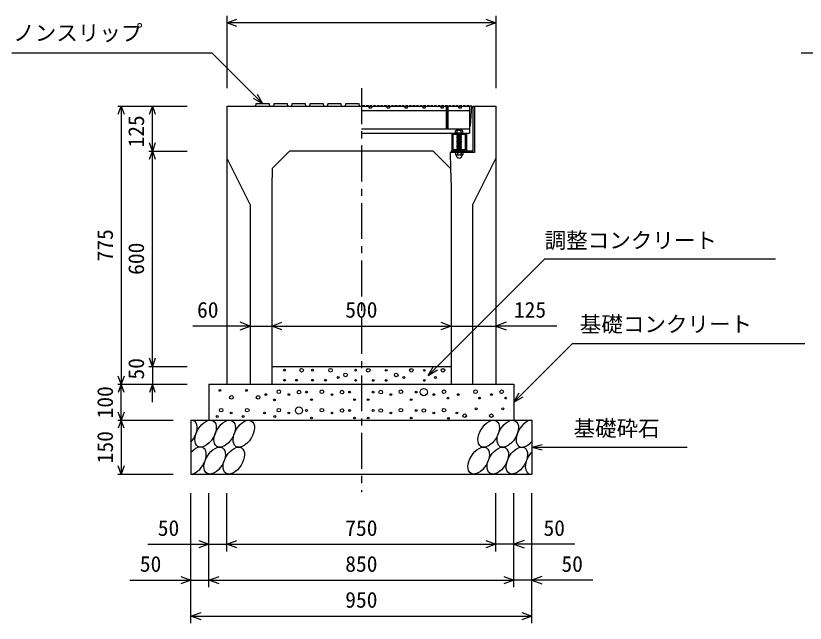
# Model space of a CAD drawing. Units: millimetres, scale not verified. Extents: x -16800 to 16800, y -5940 to 5940.
# Drawn here: x 5237 to 7437, y 2134 to 3826 of the extents above; entities that cross this region are included whole.
import ezdxf
from ezdxf.enums import TextEntityAlignment as Align

# ---------------------------------------------------------------- set-up
doc = ezdxf.new("R2010")
doc.units = ezdxf.units.MM
doc.header["$LTSCALE"] = 20
doc.linetypes.add('CHAIN1', pattern=[8, 5, -1, 1, -1])
doc.linetypes.add('DOTTED', pattern=[1.75, 0.25, -1.5])
for name, color, linetype, lineweight in [('0-0_DIM', 7, 'Continuous', 25), ('0-2_HATCH', 6, 'Continuous', 25), ('0-5_OUTLINE', 3, 'Continuous', 25)]:
    doc.layers.add(name, color=color, linetype=linetype, lineweight=lineweight)
doc.styles.add('ＭＳ ゴシック', font='')
doc.styles.get('ＭＳ ゴシック').set_extended_font_data('MS Gothic')

msp = doc.modelspace()

# ---------------------------------------------------------------- linework, layer by layer
at = {"layer": '0-0_DIM'}
for p, q in [((5825, 3826.41), (5825, 3624.66)), ((6575, 3806.41), (5825, 3806.41)), ((6575, 3826.41), (6575, 3624.66)), ((5225.9, 3723.38), (5782.79, 3723.38)), ((5925, 3581.16), (5782.79, 3723.38)), ((7425.9, 3723.38), (7982.79, 3723.38)), ((5925, 3581.16), (5899.02, 3596.16)), ((5925, 3581.16), (5910, 3607.14)), ((5520.8, 3574.66), (5714.13, 3574.66)), ((5530.8, 3574.66), (5530.8, 2799.66)), ((5617.46, 3449.66), (5617.46, 3574.66)), ((5607.46, 3449.66), (5714.13, 3449.66)), ((5617.46, 2849.66), (5617.46, 3449.66)), ((5890, 2962.16), (5729.99, 2962.16)), ((5890, 2962.16), (5950, 2962.16)), ((5950, 2962.16), (6450, 2962.16)), ((6450, 2962.16), (6575, 2962.16)), ((6744.31, 2962.16), (6575, 2962.16)), ((6788.65, 2913.32), (6625, 2749.66)), ((6788.65, 2913.32), (7435.53, 2913.32)), ((5607.46, 2849.66), (5714.13, 2849.66)), ((5617.46, 2849.66), (5617.46, 2799.66)), ((6386.32, 2824.66), (6401.32, 2850.64)), ((6386.32, 2824.66), (6412.3, 2839.66)), ((5520.8, 2799.66), (5714.13, 2799.66)), ((5530.8, 2699.66), (5530.8, 2799.66)), ((5617.46, 2749.66), (5617.46, 2799.66)), ((6625, 2749.66), (6640, 2775.64)), ((6625, 2749.66), (6650.98, 2764.66)), ((5520.8, 2699.66), (5675, 2699.66)), ((5530.8, 2699.66), (5530.8, 2549.66)), ((6675, 2624.66), (6703.98, 2632.43)), ((6675, 2624.66), (7108.31, 2624.66)), ((6675, 2624.66), (6703.98, 2616.9)), ((5520.8, 2549.66), (5675, 2549.66)), ((5725, 2134.15), (5725, 2496.49)), ((5775, 2234.15), (5775, 2496.49)), ((5825, 2334.15), (5825, 2496.49)), ((6575, 2334.15), (6575, 2496.49)), ((6625, 2234.15), (6625, 2496.49)), ((6675, 2134.15), (6675, 2496.49)), ((5605, 2354.15), (5825, 2354.15)), ((5825, 2354.15), (6575, 2354.15)), ((6795, 2354.15), (6575, 2354.15)), ((5555, 2254.15), (5775, 2254.15)), ((5775, 2254.15), (6625, 2254.15)), ((6845, 2254.15), (6625, 2254.15)), ((5725, 2154.15), (6675, 2154.15))]:
    msp.add_line(p, q, dxfattribs=at)
at = {"layer": '0-0_DIM', "linetype": 'CHAIN1'}
msp.add_line((6200, 3624.66), (6200, 2499.66), dxfattribs=at)
at = {"layer": '0-0_DIM'}
for points in [[(5853.23, 3796.14), (5825.04, 3806.41), (5853.23, 3816.67)], [(6546.85, 3816.67), (6575.04, 3806.41), (6546.85, 3796.14)], [(5522.59, 3552.11), (5530.8, 3574.66), (5539.01, 3552.11)], [(5609.26, 3552.11), (5617.46, 3574.66), (5625.67, 3552.11)], [(5625.67, 3472.22), (5617.46, 3449.66), (5609.26, 3472.22)], [(5609.26, 3427.11), (5617.46, 3449.66), (5625.67, 3427.11)], [(6386.32, 2824.66), (6710.78, 3149.13), (7354.34, 3149.13)], [(5861.81, 2951.9), (5890, 2962.16), (5861.81, 2972.42)], [(5978.19, 2951.9), (5950, 2962.16), (5978.19, 2972.42)], [(6421.81, 2972.42), (6450, 2962.16), (6421.81, 2951.9)], [(6603.19, 2972.42), (6575, 2962.16), (6603.19, 2951.9)], [(5625.67, 2872.22), (5617.46, 2849.66), (5609.26, 2872.22)], [(5539.01, 2822.22), (5530.8, 2799.66), (5522.59, 2822.22)], [(5539.01, 2777.11), (5530.8, 2799.66), (5522.59, 2777.11)], [(5625.67, 2777.11), (5617.46, 2799.66), (5609.26, 2777.11)], [(5539.01, 2722.22), (5530.8, 2699.66), (5522.59, 2722.22)], [(5539.01, 2677.11), (5530.8, 2699.66), (5522.59, 2677.11)], [(5539.01, 2572.22), (5530.8, 2549.66), (5522.59, 2572.22)], [(5746.81, 2364.41), (5775, 2354.15), (5746.81, 2343.89)], [(5853.19, 2343.89), (5825, 2354.15), (5853.19, 2364.41)], [(6546.81, 2364.41), (6575, 2354.15), (6546.81, 2343.89)], [(6653.19, 2364.41), (6625, 2354.15), (6653.19, 2343.89)], [(5696.81, 2264.41), (5725, 2254.15), (5696.81, 2243.89)], [(5803.19, 2243.89), (5775, 2254.15), (5803.19, 2264.41)], [(6596.81, 2264.41), (6625, 2254.15), (6596.81, 2243.89)], [(6703.19, 2264.41), (6675, 2254.15), (6703.19, 2243.89)], [(5753.19, 2143.89), (5725, 2154.15), (5753.19, 2164.41)], [(6646.81, 2164.41), (6675, 2154.15), (6646.81, 2143.89)]]:
    msp.add_lwpolyline(points, dxfattribs=at)
at = {"layer": '0-2_HATCH'}
for p, q in [((5945, 3574.66), (5944, 3581.16)), ((5995, 3574.66), (5994, 3581.16)), ((6045, 3574.66), (6044, 3581.16)), ((6095, 3574.66), (6094, 3581.16)), ((6145, 3574.66), (6144, 3581.16)), ((6195, 3574.66), (6194, 3581.16)), ((6436, 3574.66), (6436, 3511.66)), ((6440.5, 3574.66), (6440.5, 3511.66)), ((6501.5, 3574.66), (6501.5, 3499.66)), ((6511, 3574.66), (6511, 3449.66)), ((6515.5, 3574.66), (6515.5, 3445.16)), ((6200, 3562.66), (6436, 3562.66)), ((6440.5, 3562.66), (6501.5, 3562.66)), ((6200, 3499.66), (6501.5, 3499.66)), ((6452.5, 3449.66), (6452.5, 3499.66)), ((6452.5, 3499.66), (6492.5, 3499.66)), ((6464, 3507.16), (6462, 3505.66)), ((6462, 3499.66), (6462, 3505.66)), ((6483, 3499.66), (6462, 3499.66)), ((6462.33, 3505.94), (6464, 3507.16)), ((6481, 3507.16), (6464, 3507.16)), ((6466, 3499.66), (6479, 3499.66)), ((6466, 3498.66), (6467, 3499.66)), ((6467, 3497.66), (6466, 3498.66)), ((6467, 3499.66), (6467, 3505.66)), ((6478, 3499.66), (6478, 3505.66)), ((6478, 3498.66), (6479, 3499.66)), ((6479, 3497.66), (6478, 3498.66)), ((6482.67, 3505.94), (6481, 3507.16)), ((6483, 3499.66), (6483, 3505.66)), ((6492.5, 3499.66), (6492.5, 3449.66)), ((6455.7, 3452.86), (6455.7, 3496.46)), ((6455.7, 3496.46), (6489.3, 3496.46)), ((6466, 3496.66), (6467, 3497.66)), ((6467, 3495.66), (6466, 3496.66)), ((6466, 3494.66), (6467, 3495.66)), ((6479, 3495.66), (6466, 3494.66)), ((6467, 3493.66), (6466, 3494.66)), ((6466, 3492.66), (6467, 3493.66)), ((6479, 3493.66), (6466, 3492.66)), ((6467, 3491.66), (6466, 3492.66)), ((6466, 3490.66), (6467, 3491.66)), ((6479, 3491.66), (6466, 3490.66)), ((6467, 3489.66), (6466, 3490.66)), ((6466, 3488.66), (6467, 3489.66)), ((6479, 3489.66), (6466, 3488.66)), ((6467, 3487.66), (6466, 3488.66)), ((6479, 3487.66), (6466, 3486.66)), ((6466, 3486.66), (6467, 3487.66)), ((6479, 3485.66), (6466, 3484.66)), ((6467, 3483.66), (6466, 3484.66)), ((6479, 3483.66), (6466, 3482.66)), ((6466, 3482.66), (6467, 3483.66)), ((6467, 3481.66), (6466, 3482.66)), ((6479, 3481.66), (6466, 3480.66)), ((6466, 3480.66), (6467, 3481.66)), ((6467, 3479.66), (6466, 3480.66)), ((6479, 3479.66), (6466, 3478.66)), ((6466, 3478.66), (6467, 3479.66)), ((6467, 3477.66), (6466, 3478.66)), ((6479, 3477.66), (6466, 3476.66)), ((6466, 3476.66), (6467, 3477.66)), ((6467, 3475.66), (6466, 3476.66)), ((6478, 3494.66), (6479, 3495.66)), ((6479, 3493.66), (6478, 3494.66)), ((6478, 3492.66), (6479, 3493.66)), ((6479, 3491.66), (6478, 3492.66)), ((6478, 3490.66), (6479, 3491.66)), ((6479, 3489.66), (6478, 3490.66)), ((6478, 3486.66), (6479, 3487.66)), ((6479, 3485.66), (6478, 3486.66)), ((6478, 3484.66), (6479, 3485.66)), ((6479, 3483.66), (6478, 3484.66)), ((6478, 3482.66), (6479, 3483.66)), ((6478, 3482.66), (6479, 3481.66)), ((6478, 3480.66), (6479, 3481.66)), ((6478, 3480.66), (6479, 3479.66)), ((6478, 3478.66), (6479, 3479.66)), ((6478, 3478.66), (6479, 3477.66)), ((6478, 3476.66), (6479, 3477.66)), ((6478, 3476.66), (6479, 3475.66)), ((6489.3, 3496.46), (6489.3, 3452.86)), ((6479, 3475.66), (6466, 3474.66)), ((6466, 3474.66), (6467, 3475.66)), ((6467, 3473.66), (6466, 3474.66)), ((6479, 3473.66), (6466, 3472.66)), ((6466, 3472.66), (6467, 3473.66)), ((6467, 3471.66), (6466, 3472.66)), ((6479, 3471.66), (6466, 3470.66)), ((6466, 3470.66), (6467, 3471.66)), ((6467, 3469.66), (6466, 3470.66)), ((6479, 3469.66), (6466, 3468.66)), ((6466, 3468.66), (6467, 3469.66)), ((6467, 3467.66), (6466, 3468.66)), ((6479, 3467.66), (6466, 3466.66)), ((6466, 3466.66), (6467, 3467.66)), ((6467, 3465.66), (6466, 3466.66)), ((6479, 3465.66), (6466, 3464.66)), ((6466, 3464.66), (6467, 3465.66)), ((6467, 3463.66), (6466, 3464.66)), ((6479, 3463.66), (6466, 3462.66)), ((6466, 3462.66), (6467, 3463.66)), ((6467, 3461.66), (6466, 3462.66)), ((6479, 3461.66), (6466, 3460.66)), ((6466, 3460.66), (6467, 3461.66)), ((6467, 3459.67), (6466, 3460.66)), ((6466, 3458.67), (6467, 3459.67)), ((6479, 3459.66), (6466, 3458.66)), ((6467, 3457.67), (6466, 3458.67)), ((6479, 3457.66), (6466, 3456.66)), ((6466, 3456.66), (6467, 3457.66)), ((6467, 3455.66), (6466, 3456.66)), ((6479, 3455.66), (6466, 3454.66)), ((6466, 3454.66), (6467, 3455.66)), ((6467, 3453.66), (6466, 3454.66)), ((6478, 3474.66), (6479, 3475.66)), ((6478, 3474.66), (6479, 3473.66)), ((6478, 3472.66), (6479, 3473.66)), ((6478, 3472.66), (6479, 3471.66)), ((6478, 3470.66), (6479, 3471.66)), ((6478, 3470.66), (6479, 3469.66)), ((6478, 3468.66), (6479, 3469.66)), ((6478, 3468.66), (6479, 3467.66)), ((6478, 3466.66), (6479, 3467.66)), ((6478, 3466.66), (6479, 3465.66)), ((6478, 3464.66), (6479, 3465.66)), ((6478, 3464.66), (6479, 3463.66)), ((6478, 3462.66), (6479, 3463.66)), ((6478, 3462.66), (6479, 3461.66)), ((6478, 3460.66), (6479, 3461.66)), ((6478, 3460.66), (6479, 3459.66)), ((6478, 3458.66), (6479, 3459.66)), ((6478, 3458.66), (6479, 3457.66)), ((6478, 3456.66), (6479, 3457.66)), ((6478, 3456.66), (6479, 3455.66)), ((6478, 3454.66), (6479, 3455.66)), ((6478, 3454.66), (6479.01, 3453.66)), ((6449.87, 3449.66), (6449.87, 3445.16)), ((6511, 3449.66), (6449.87, 3449.66)), ((6492.5, 3449.66), (6452.5, 3449.66)), ((6489.3, 3452.86), (6455.7, 3452.86)), ((6463.16, 3445.16), (6462.29, 3444.51)), ((6462.29, 3444.51), (6462.29, 3439.33)), ((6463.99, 3438.36), (6462.29, 3439.33)), ((6481.84, 3445.16), (6463.16, 3445.16)), ((6463.99, 3438.04), (6463.99, 3438.36)), ((6481.01, 3438.36), (6463.99, 3438.36)), ((6481.01, 3438.04), (6463.99, 3438.04)), ((6479.01, 3453.66), (6466.01, 3452.66)), ((6466.01, 3452.66), (6467.01, 3453.66)), ((6467.01, 3451.66), (6466.01, 3452.66)), ((6466.01, 3450.66), (6467.01, 3451.66)), ((6467.01, 3449.66), (6466.01, 3450.66)), ((6466.01, 3448.66), (6467.01, 3449.66)), ((6467.01, 3447.66), (6466.01, 3448.66)), ((6466.01, 3446.65), (6467.01, 3447.65)), ((6467.01, 3445.65), (6466.01, 3446.65)), ((6466.53, 3445.16), (6467.01, 3445.65)), ((6467.4, 3444.51), (6467.4, 3439.33)), ((6477.6, 3444.51), (6477.6, 3439.33)), ((6478.01, 3452.66), (6479.01, 3453.66)), ((6478.01, 3452.66), (6479.01, 3451.66)), ((6478.01, 3450.66), (6479.01, 3451.66)), ((6478.01, 3450.66), (6479.01, 3449.65)), ((6478.01, 3448.65), (6479.01, 3449.65)), ((6478.01, 3448.65), (6479.01, 3447.65)), ((6478.01, 3446.65), (6479.01, 3447.65)), ((6478.01, 3446.65), (6479.02, 3445.65)), ((6478.53, 3445.16), (6479.01, 3445.65)), ((6481.01, 3438.36), (6482.71, 3439.33)), ((6481.01, 3438.04), (6481.01, 3438.36)), ((6481.84, 3445.16), (6482.71, 3444.51)), ((6482.71, 3444.51), (6482.71, 3439.33))]:
    msp.add_line(p, q, dxfattribs=at)
at = {"layer": '0-2_HATCH', "linetype": 'DOTTED'}
for p, q in [((6479, 3499.66), (6466, 3498.66)), ((6479, 3497.66), (6466, 3496.66)), ((6479.01, 3451.66), (6466.01, 3450.66)), ((6479.01, 3449.66), (6466.01, 3448.66)), ((6479.01, 3447.65), (6466.01, 3446.65)), ((6466.53, 3445.16), (6478.53, 3445.16)), ((6479.01, 3445.65), (6472.67, 3445.16))]:
    msp.add_line(p, q, dxfattribs=at)
at = {"layer": '0-2_HATCH'}
for points in [[(5944, 3581.16), (5906, 3581.16), (5905, 3574.66)], [(5994, 3581.16), (5956, 3581.16), (5955, 3574.66)], [(6044, 3581.16), (6006, 3581.16), (6005, 3574.66)], [(6094, 3581.16), (6056, 3581.16), (6055, 3574.66)], [(6144, 3581.16), (6106, 3581.16), (6105, 3574.66)], [(6194, 3581.16), (6156, 3581.16), (6155, 3574.66)], [(6200, 3574.66), (6436, 3574.66), (6440.5, 3574.66), (6501.5, 3574.66)], [(6209.5, 3574.66), (6209.5, 3575.36), (6203.5, 3575.36), (6203.5, 3574.66)], [(6219.5, 3574.66), (6219.5, 3575.36), (6213.5, 3575.36), (6213.5, 3574.66)], [(6229.5, 3574.66), (6229.5, 3575.36), (6223.5, 3575.36), (6223.5, 3574.66)], [(6239.5, 3574.66), (6239.5, 3575.36), (6233.5, 3575.36), (6233.5, 3574.66)], [(6249.5, 3574.66), (6249.5, 3575.36), (6243.5, 3575.36), (6243.5, 3574.66)], [(6259.5, 3574.66), (6259.5, 3575.36), (6253.5, 3575.36), (6253.5, 3574.66)], [(6269.5, 3574.66), (6269.5, 3575.36), (6263.5, 3575.36), (6263.5, 3574.66)], [(6279.5, 3574.66), (6279.5, 3575.36), (6273.5, 3575.36), (6273.5, 3574.66)], [(6289.5, 3574.66), (6289.5, 3575.36), (6283.5, 3575.36), (6283.5, 3574.66)], [(6299.5, 3574.66), (6299.5, 3575.36), (6293.5, 3575.36), (6293.5, 3574.66)], [(6309.5, 3574.66), (6309.5, 3575.36), (6303.5, 3575.36), (6303.5, 3574.66)], [(6319.5, 3574.66), (6319.5, 3575.36), (6313.5, 3575.36), (6313.5, 3574.66)], [(6329.5, 3574.66), (6329.5, 3575.36), (6323.5, 3575.36), (6323.5, 3574.66)], [(6339.5, 3574.66), (6339.5, 3575.36), (6333.5, 3575.36), (6333.5, 3574.66)], [(6349.5, 3574.66), (6349.5, 3575.36), (6343.5, 3575.36), (6343.5, 3574.66)], [(6359.5, 3574.66), (6359.5, 3575.36), (6353.5, 3575.36), (6353.5, 3574.66)], [(6369.5, 3574.66), (6369.5, 3575.36), (6363.5, 3575.36), (6363.5, 3574.66)], [(6379.5, 3574.66), (6379.5, 3575.36), (6373.5, 3575.36), (6373.5, 3574.66)], [(6389.5, 3574.66), (6389.5, 3575.36), (6383.5, 3575.36), (6383.5, 3574.66)], [(6399.5, 3574.66), (6399.5, 3575.36), (6393.5, 3575.36), (6393.5, 3574.66)], [(6409.5, 3574.66), (6409.5, 3575.36), (6403.5, 3575.36), (6403.5, 3574.66)], [(6419.5, 3574.66), (6419.5, 3575.36), (6413.5, 3575.36), (6413.5, 3574.66)], [(6429.5, 3574.66), (6429.5, 3575.36), (6423.5, 3575.36), (6423.5, 3574.66)], [(6439.5, 3574.66), (6439.5, 3575.36), (6433.5, 3575.36), (6433.5, 3574.66)], [(6449.5, 3574.66), (6449.5, 3575.36), (6443.5, 3575.36), (6443.5, 3574.66)], [(6459.5, 3574.66), (6459.5, 3575.36), (6453.5, 3575.36), (6453.5, 3574.66)], [(6469.5, 3574.66), (6469.5, 3575.36), (6463.5, 3575.36), (6463.5, 3574.66)], [(6479.5, 3574.66), (6479.5, 3575.36), (6473.5, 3575.36), (6473.5, 3574.66)], [(6489.5, 3574.66), (6489.5, 3575.36), (6483.5, 3575.36), (6483.5, 3574.66)], [(6499.5, 3574.66), (6499.5, 3575.36), (6493.5, 3575.36), (6493.5, 3574.66)], [(6200, 3511.66), (6436, 3511.66), (6440.5, 3511.66), (6501.5, 3511.66)], [(6466, 3484.66), (6467, 3485.66), (6466, 3486.66)], [(6479, 3495.66), (6478, 3496.66), (6479, 3497.66)], [(6479, 3487.66), (6478, 3488.66), (6479, 3489.66)], [(6515.5, 3445.16), (6447.61, 3445.16), (6448.72, 3400.94)]]:
    msp.add_lwpolyline(points, dxfattribs=at)
for points in [[(6222, 3574.66), (6228, 3574.66), (6228, 3568.66), (6222, 3568.66)], [(6272, 3574.66), (6278, 3574.66), (6278, 3568.66), (6272, 3568.66)], [(6322, 3574.66), (6328, 3574.66), (6328, 3568.66), (6322, 3568.66)], [(6372, 3574.66), (6378, 3574.66), (6378, 3568.66), (6372, 3568.66)], [(6422, 3574.66), (6428, 3574.66), (6428, 3568.66), (6422, 3568.66)], [(6436, 3574.66), (6436, 3511.66), (6440.5, 3511.66), (6440.5, 3574.66)], [(6472, 3574.66), (6478, 3574.66), (6478, 3568.66), (6472, 3568.66)], [(6507.5, 3574.66), (6501.5, 3574.66), (6501.5, 3519.66), (6504.5, 3519.66)]]:
    msp.add_lwpolyline(points, close=True, dxfattribs=at)
for centre, radius in [((5985.79, 2838.97), 2.5), ((6033.52, 2838.97), 5), ((6063.97, 2838.97), 2.5), ((6113.88, 2838.97), 5), ((6183.97, 2838.97), 2.5), ((6219.13, 2838.69), 5), ((6269.04, 2838.69), 2.5), ((6339.13, 2838.69), 5), ((6375.36, 2838.69), 2.5), ((6427.57, 2838.69), 5), ((6134.9, 2818.84), 2.5), ((6155.93, 2825.84), 5), ((6297.08, 2825.56), 5), ((6318.11, 2818.56), 2.5), ((6406.54, 2818.56), 2.5), ((5985.79, 2810.96), 2.5), ((6019.5, 2810.96), 2.5), ((6063.97, 2810.96), 2.5), ((6099.86, 2810.96), 2.5), ((6183.97, 2810.96), 2.5), ((6233.15, 2810.68), 2.5), ((6269.04, 2810.68), 2.5), ((6375.36, 2810.68), 2.5), ((5805.74, 2782.68), 2.5), ((5880.08, 2782.68), 2.5), ((5933.69, 2771.03), 2.5), ((5969.97, 2778.9), 5), ((5998.01, 2771.03), 2.5), ((6026.04, 2778.03), 5), ((6047.07, 2778.03), 2.5), ((6089.97, 2778.9), 5), ((6118.01, 2771.03), 2.5), ((6146.04, 2778.03), 5), ((6167.07, 2778.03), 2.5), ((6232.93, 2778.03), 2.5), ((6253.96, 2778.03), 5), ((6281.99, 2771.03), 2.5), ((6310.03, 2778.9), 5), ((6352.93, 2778.03), 2.5), ((6373.96, 2778.03), 10), ((6401.99, 2771.03), 2.5), ((6430.03, 2778.9), 5), ((6469.94, 2771.03), 2.5), ((6518.12, 2778.9), 5), ((6562.73, 2771.03), 2.5), ((6590.77, 2778.9), 5), ((5837.78, 2763.4), 5), ((5912.12, 2763.4), 5), ((5957.55, 2756.11), 2.5), ((6061.09, 2757.02), 2.5), ((6181.09, 2757.02), 2.5), ((6218.91, 2757.02), 2.5), ((6338.91, 2757.02), 2.5), ((6441.37, 2761.34), 2.5), ((6529.46, 2761.34), 2.5), ((6602.11, 2761.34), 2.5), ((5809.23, 2727.72), 5), ((5881.88, 2727.72), 5), ((5969.97, 2727.72), 5), ((6026.04, 2726.84), 10), ((6047.07, 2726.84), 2.5), ((6089.97, 2727.72), 5), ((6146.04, 2726.84), 5), ((6167.07, 2726.84), 2.5), ((6232.93, 2726.84), 2.5), ((6253.96, 2726.84), 5), ((6310.03, 2727.72), 5), ((6352.93, 2726.84), 2.5), ((6373.96, 2726.84), 5), ((6430.03, 2727.72), 5), ((6519.92, 2731.49), 2.5), ((6594.26, 2731.49), 2.5), ((5797.89, 2710.15), 2.5), ((5837.27, 2719.84), 2.5), ((5870.54, 2710.15), 2.5), ((5930.06, 2719.84), 2.5), ((5958.63, 2710.15), 2.5), ((5998.01, 2719.84), 2.5), ((6061.09, 2705.83), 2.5), ((6118.01, 2719.84), 2.5), ((6181.09, 2705.83), 2.5), ((6218.91, 2705.83), 2.5), ((6281.99, 2719.84), 2.5), ((6338.91, 2705.83), 2.5), ((6401.99, 2719.84), 2.5), ((6442.45, 2704.92), 2.5), ((6466.31, 2719.84), 2.5), ((6487.88, 2712.21), 5), ((6562.22, 2712.21), 5)]:
    msp.add_circle(centre, radius, dxfattribs=at)
for centre, radius, start, end in [((6464.5, 3503.04), 3.62, 46.39563, 133.60437), ((6472.5, 3491.04), 15.62, 69.39075, 110.60925), ((6480.5, 3503.04), 3.62, 46.39563, 133.60437), ((6464.85, 3439.82), 5.35, 61.49832, 118.50684), ((6464.85, 3444.03), 5.35, 241.49843, 298.50089), ((6472.5, 3438.04), 8.19, 180, 359.99995), ((6472.5, 3424.75), 20.42, 75.52621, 104.47362), ((6472.5, 3459.1), 20.42, 255.52638, 284.47374), ((6480.15, 3439.82), 5.35, 61.49231, 118.50169), ((6480.15, 3444.03), 5.35, 241.49989, 298.5)]:
    msp.add_arc(centre, radius, start, end, dxfattribs=at)
for centre, start_param, end_param in [((5712.64, 2662.14), 4.385593, 6.6745444), ((6661.14, 2662.14), 0.3357715, 4.4411806), ((5737.96, 2587.15), 3.5111464, 7.548991), ((6686.46, 2587.15), 1.2110787, 3.5658734)]:
    msp.add_ellipse(centre, major_axis=(21.81, 35.31), ratio=0.5792, start_param=start_param, end_param=end_param, dxfattribs=at)
for centre in [(5765.84, 2662.14), (5819.05, 2662.14), (5872.26, 2662.14), (6554.72, 2662.14), (6607.93, 2662.14), (5791.16, 2587.15), (5844.37, 2587.15), (6526.84, 2587.15), (6580.04, 2587.15), (6633.25, 2587.15)]:
    msp.add_ellipse(centre, major_axis=(21.81, 35.31), ratio=0.5792, dxfattribs=at)
at = {"layer": '0-5_OUTLINE'}
for p, q in [((5825, 3574.66), (6200, 3574.66)), ((5825, 3574.66), (5825, 2799.66)), ((6511, 3574.66), (6575, 3574.66)), ((6575, 3574.66), (6575, 2799.66)), ((6400, 3449.66), (6448.72, 3400.94)), ((5825, 3429.66), (5890, 3299.66)), ((6575, 3429.66), (6510, 3299.66)), ((5951.28, 3400.94), (5950, 3349.66)), ((6448.72, 3400.94), (6450, 3349.66)), ((5950, 3349.66), (5950, 2799.66)), ((6450, 3349.66), (6450, 2799.66)), ((5890, 3299.66), (5890, 2799.66)), ((6510, 3299.66), (6510, 2799.66)), ((5950, 2849.66), (6450, 2849.66)), ((5775, 2799.66), (5775, 2699.66)), ((5775, 2799.66), (6625, 2799.66)), ((5825, 2799.66), (5950, 2799.66)), ((6450, 2799.66), (6575, 2799.66)), ((6625, 2799.66), (6625, 2699.66)), ((5725, 2699.66), (5725, 2549.66)), ((5725, 2699.66), (6675, 2699.66)), ((6675, 2699.66), (6675, 2549.66)), ((5725, 2549.66), (6675, 2549.66))]:
    msp.add_line(p, q, dxfattribs=at)
msp.add_lwpolyline([(6400, 3449.66), (6000, 3449.66), (5951.28, 3400.94)], dxfattribs=at)

# ---------------------------------------------------------------- texts
at = {"layer": '0-0_DIM', "style": 'ＭＳ ゴシック'}
for s, p in [('ノンスリップ', (5229.75, 3743.55)), ('調整コンクリート', (6710.78, 3165.55)), ('60', (5741.97, 2972.16)), ('500', (6155, 2972.16)), ('125', (6625.01, 2972.16)), ('基礎コンクリート', (6808.65, 2932.05)), ('基礎砕石', (6791.32, 2641.83)), ('50', (5632.56, 2364.15)), ('750', (6155, 2364.15)), ('50', (6707.44, 2364.15)), ('50', (5582.56, 2264.15)), ('850', (6155, 2264.15)), ('50', (6757.44, 2264.15)), ('950', (6155, 2164.15))]:
    msp.add_text(s, height=43.99, dxfattribs=at).set_placement(p, align=Align.BOTTOM_LEFT)
for s, p in [('125', (5607.46, 3459.41)), ('775', (5520.8, 3142.16)), ('600', (5607.46, 3104.66)), ('50', (5607.46, 2812.99)), ('100', (5520.8, 2704.66)), ('150', (5520.8, 2579.66))]:
    msp.add_text(s, height=43.99, rotation=90, dxfattribs=at).set_placement(p, align=Align.BOTTOM_LEFT)

doc.saveas('drawing.dxf')
